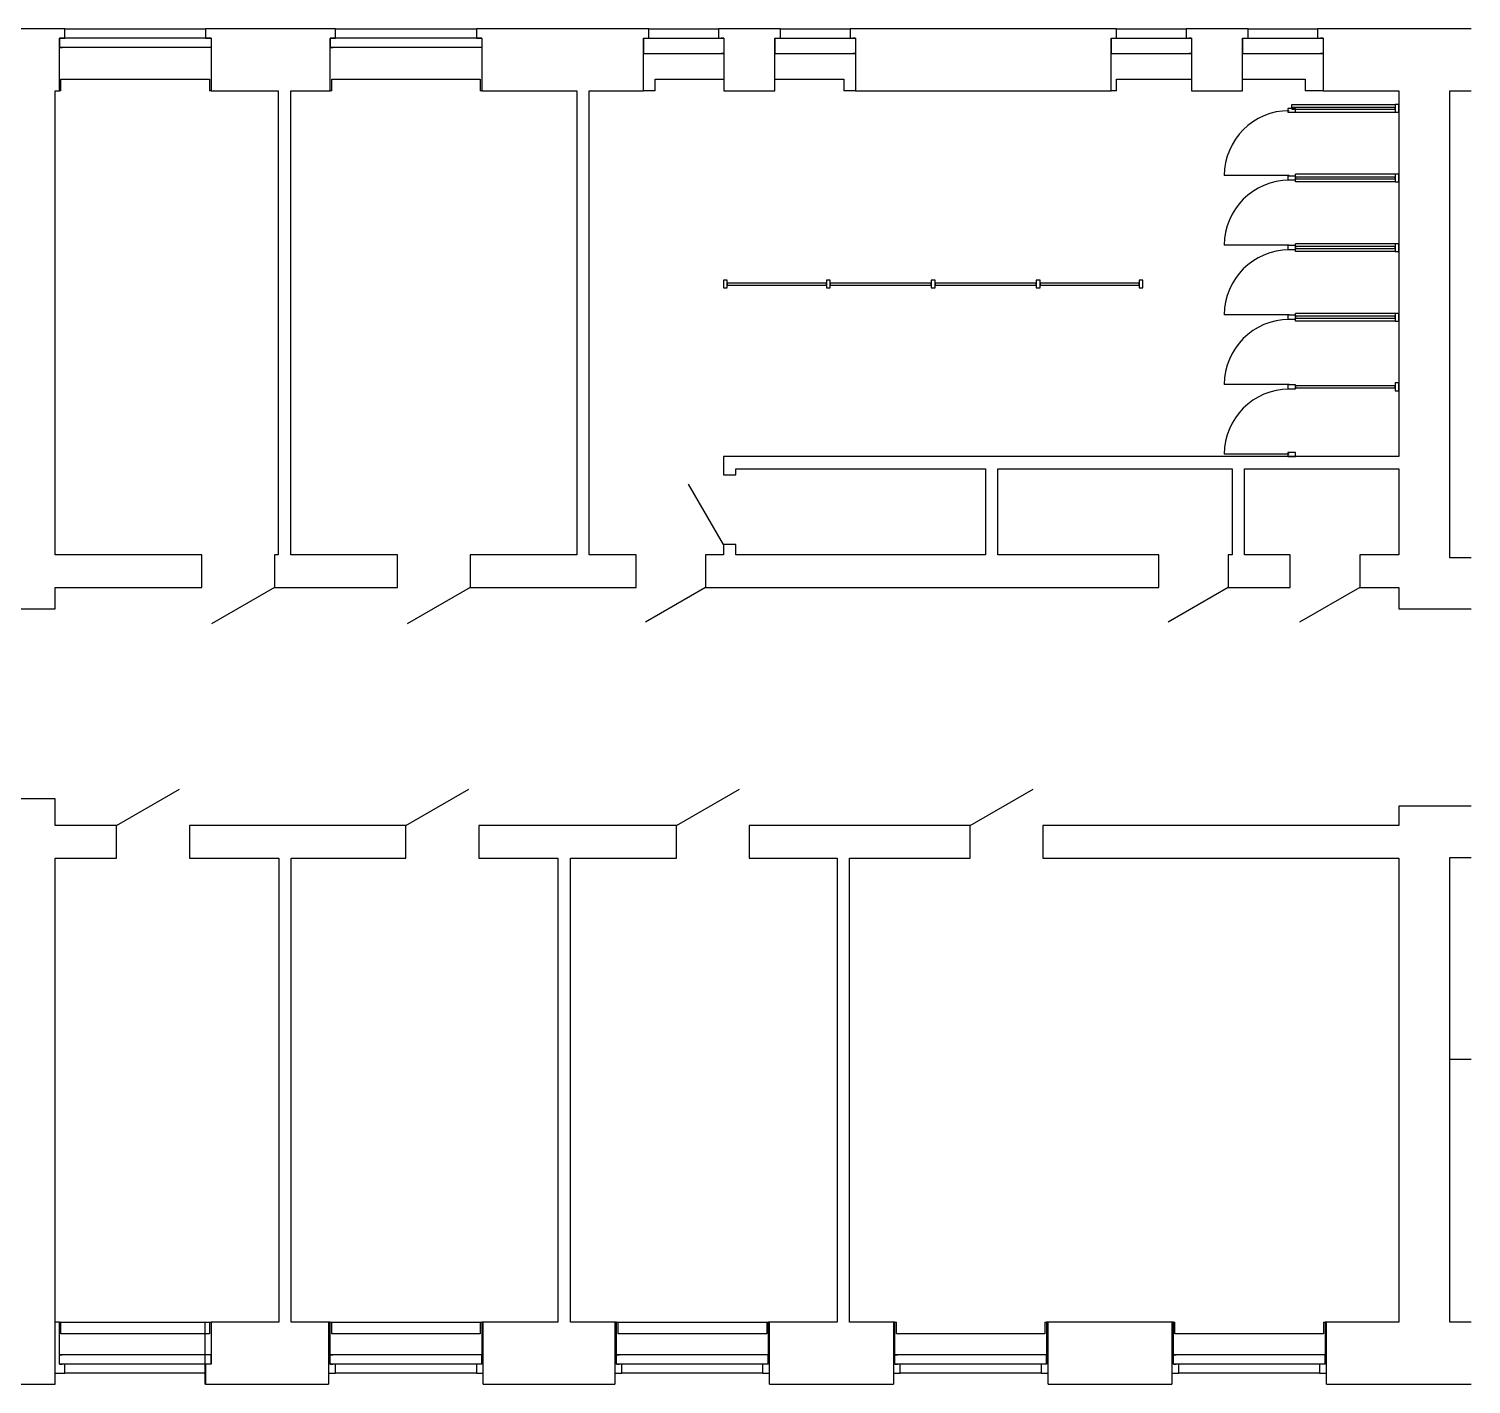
# Model space of a CAD drawing. Extents: x -3418 to 96476, y 8642 to 31162.
# Drawn here: x 77832 to 96476, y 11142 to 28662 of the extents above; entities that cross this region are included whole.
import ezdxf

# ---------------------------------------------------------------- set-up
doc = ezdxf.new("R2010")
doc.units = 0
for name, color, linetype in [('ДВЕРИ', 7, 'CONTINUOUS'), ('ИМПОСТЫ_ВИТРАЖА', 7, 'CONTINUOUS'), ('КАРКАС_ИМПОСТ', 7, 'CONTINUOUS'), ('ОКНА', 7, 'CONTINUOUS'), ('ПАНЕЛИ_ВИТРАЖА', 7, 'CONTINUOUS'), ('ПАНЕЛЬ', 7, 'CONTINUOUS'), ('ПЕРЕКРЫТИЯ', 7, 'CONTINUOUS'), ('СТЕНЫ', 7, 'CONTINUOUS'), ('СТЕНЫ_РАЗРЕЗ', 7, 'CONTINUOUS')]:
    doc.layers.add(name, color=color, linetype=linetype)

# ---------------------------------------------------------------- blocks, each defined once
blk = doc.blocks.new('ИРНИТУ-ОКНО-ГОСТ23166-99_4')
at = {"layer": 'КАРКАС_ИМПОСТ'}
for p, q in [((-1018.1, 210), (941.9, 210)), ((-1018.1, 210), (-1018.1, 90)), ((-1018.1, 210), (-983.1, 210)), ((941.9, 210), (906.9, 210)), ((941.9, 210), (941.9, 90)), ((-1018.1, 90), (941.9, 90)), ((-1018.1, 90), (-983.1, 90)), ((941.9, 90), (906.9, 90))]:
    blk.add_line(p, q, dxfattribs=at)
blk = doc.blocks.new('AC_ДВЕРЬ_ОДНОПОЛЬНАЯ_ДЕРЕВ')
at = {"layer": 'ПАНЕЛЬ'}
blk.add_line((-450, 210), (329.422863, 660), dxfattribs=at)
blk = doc.blocks.new('AC_ДВЕРЬ_ОДНОПОЛЬНАЯ_ДЕРЕ0')
at = {"layer": 'ПАНЕЛЬ'}
blk.add_line((-450, 80), (329.422863, 530), dxfattribs=at)
blk = doc.blocks.new('ИРНИТУ-ОКНО-ГОСТ23166-99_1')
at = {"layer": 'КАРКАС_ИМПОСТ'}
for p, q in [((-1018.1, 280), (21.9, 280)), ((-1018.1, 280), (-1018.1, 80)), ((-1018.1, 280), (-983.1, 280)), ((21.9, 280), (-13.1, 280)), ((21.9, 280), (21.9, 80)), ((-1018.1, 80), (21.9, 80)), ((-1018.1, 80), (-983.1, 80)), ((21.9, 80), (-13.1, 80))]:
    blk.add_line(p, q, dxfattribs=at)
blk = doc.blocks.new('СИСТЕМНАЯ_ПАНЕЛЬ_-_ADSK_ГЛ')
at = {"layer": 'ПАНЕЛИ_ВИТРАЖА'}
for p, q in [((667.5, 12.5), (-667.5, 12.5)), ((-667.5, 12.5), (-667.5, -12.5)), ((667.5, -12.5), (667.5, 12.5)), ((-667.5, -12.5), (667.5, -12.5))]:
    blk.add_line(p, q, dxfattribs=at)
blk = doc.blocks.new('AC_ДВЕРЬВИТРАЖНАЯ_ОДНОПОЛЬ')
at = {"layer": 'ПАНЕЛЬ'}
blk.add_line((420, -32.5), (420, -872.5), dxfattribs=at)
blk.add_arc((420, -32.5), 840, 180, 270, dxfattribs=at)
blk = doc.blocks.new('ПРЯМОУГОЛЬНЫЙ_ИМПОСТ_-_50Х')
at = {"layer": 'ИМПОСТЫ_ВИТРАЖА'}
for p, q in [((-25, 50), (25, 50)), ((-25, -50), (-25, 50)), ((25, 50), (25, -50)), ((25, -50), (-25, -50))]:
    blk.add_line(p, q, dxfattribs=at)
blk = doc.blocks.new('ПРЯМОУГОЛЬНЫЙ_ИМПОСТ_-_500')
at = {"layer": 'ИМПОСТЫ_ВИТРАЖА'}
for p, q in [((-50, 50), (0, 50)), ((-50, -50), (-50, 50)), ((0, 50), (0, -50)), ((0, -50), (-50, -50))]:
    blk.add_line(p, q, dxfattribs=at)
blk = doc.blocks.new('ПРЯМОУГОЛЬНЫЙ_ИМПОСТ_-_501')
at = {"layer": 'ИМПОСТЫ_ВИТРАЖА'}
for p, q in [((0, 50), (-50, 50)), ((-50, 50), (-50, -50)), ((0, -50), (0, 50)), ((-50, -50), (0, -50))]:
    blk.add_line(p, q, dxfattribs=at)
blk = doc.blocks.new('СИСТЕМНАЯ_ПАНЕЛЬ_-_ADSK_Г0')
at = {"layer": 'ПАНЕЛИ_ВИТРАЖА'}
for p, q in [((642.5, 12.5), (-642.5, 12.5)), ((-642.5, 12.5), (-642.5, -12.5)), ((642.5, -12.5), (642.5, 12.5)), ((-642.5, -12.5), (642.5, -12.5))]:
    blk.add_line(p, q, dxfattribs=at)
blk = doc.blocks.new('ПРЯМОУГОЛЬНЫЙ_ИМПОСТ_-_502')
at = {"layer": 'ИМПОСТЫ_ВИТРАЖА'}
for p, q in [((-50, 50), (0, 50)), ((-50, -50), (-50, 50)), ((0, 50), (0, -50)), ((0, -50), (-50, -50))]:
    blk.add_line(p, q, dxfattribs=at)
blk = doc.blocks.new('ПРЯМОУГОЛЬНЫЙ_ИМПОСТ_-_503')
at = {"layer": 'ИМПОСТЫ_ВИТРАЖА'}
for p, q in [((97730.948367, 16592.341418), (97730.948367, 16617.341418)), ((99015.948367, 16617.341418), (97730.948367, 16617.341418)), ((97730.948367, 16517.341418), (97730.948367, 16542.341418)), ((99015.948367, 16517.341418), (97730.948367, 16517.341418))]:
    blk.add_line(p, q, dxfattribs=at)
blk = doc.blocks.new('ПРЯМОУГОЛЬНЫЙ_ИМПОСТ_-_504')
at = {"layer": 'ИМПОСТЫ_ВИТРАЖА'}
for p, q in [((97680.948367, 19279.841418), (97680.948367, 19317.341418)), ((97680.948367, 19317.341418), (99015.948367, 19317.341418)), ((97730.948367, 19217.341418), (99015.948367, 19217.341418))]:
    blk.add_line(p, q, dxfattribs=at)
blk = doc.blocks.new('ПРЯМОУГОЛЬНЫЙ_ИМПОСТ_-_505')
at = {"layer": 'ИМПОСТЫ_ВИТРАЖА'}
for p, q in [((0, 50), (-50, 50)), ((-50, 50), (-50, -50)), ((0, -50), (0, 50)), ((-50, -50), (0, -50))]:
    blk.add_line(p, q, dxfattribs=at)
blk = doc.blocks.new('ИРНИТУ_ДВЕРЬ_ОДНОПОЛЬНАЯ_Д')
at = {"layer": 'ПАНЕЛЬ'}
blk.add_line((-470, 210), (344.06388, 680), dxfattribs=at)
blk = doc.blocks.new('СИСТЕМНАЯ_ПАНЕЛЬ_-_ADSK_Г1')
at = {"layer": 'ПАНЕЛИ_ВИТРАЖА'}
for p, q in [((640.430493, 12.5), (-640.430493, 12.5)), ((-640.430493, 12.5), (-640.430493, -12.5)), ((640.430493, -12.5), (640.430493, 12.5)), ((-640.430493, -12.5), (640.430493, -12.5))]:
    blk.add_line(p, q, dxfattribs=at)
blk = doc.blocks.new('СИСТЕМНАЯ_ПАНЕЛЬ_-_ADSK_Г2')
at = {"layer": 'ПАНЕЛИ_ВИТРАЖА'}
for p, q in [((652.930493, 12.5), (-652.930493, 12.5)), ((-652.930493, 12.5), (-652.930493, -12.5)), ((652.930493, -12.5), (652.930493, 12.5)), ((-652.930493, -12.5), (652.930493, -12.5))]:
    blk.add_line(p, q, dxfattribs=at)
blk = doc.blocks.new('ПРЯМОУГОЛЬНЫЙ_ИМПОСТ_-_506')
at = {"layer": 'ИМПОСТЫ_ВИТРАЖА'}
for p, q in [((-50, 50), (0, 50)), ((-50, -50), (-50, 50)), ((0, 50), (0, -50)), ((0, -50), (-50, -50))]:
    blk.add_line(p, q, dxfattribs=at)
blk = doc.blocks.new('ПРЯМОУГОЛЬНЫЙ_ИМПОСТ_-_507')
at = {"layer": 'ИМПОСТЫ_ВИТРАЖА'}
for p, q in [((0, 50), (-50, 50)), ((-50, 50), (-50, -50)), ((0, -50), (0, 50)), ((-50, -50), (0, -50))]:
    blk.add_line(p, q, dxfattribs=at)
blk = doc.blocks.new('ПРЯМОУГОЛЬНЫЙ_ИМПОСТ_-_508')
at = {"layer": 'ИМПОСТЫ_ВИТРАЖА'}
for p, q in [((-25, 50), (25, 50)), ((-25, -50), (-25, 50)), ((25, 50), (25, -50)), ((25, -50), (-25, -50))]:
    blk.add_line(p, q, dxfattribs=at)
blk = doc.blocks.new('ПРЯМОУГОЛЬНЫЙ_ИМПОСТ_-_509')
at = {"layer": 'ИМПОСТЫ_ВИТРАЖА'}
for p, q in [((-25, 50), (25, 50)), ((-25, -50), (-25, 50)), ((25, 50), (25, -50)), ((25, -50), (-25, -50))]:
    blk.add_line(p, q, dxfattribs=at)
blk = doc.blocks.new('ИРНИТУ-ОКНО-ГОСТ23166-99_3')
at = {"layer": 'КАРКАС_ИМПОСТ'}
for p, q in [((-1018.1, -160), (941.9, -160)), ((-1018.1, -280), (-1018.1, -160)), ((-1018.1, -160), (-983.1, -160)), ((941.9, -160), (906.9, -160)), ((941.9, -280), (941.9, -160)), ((-1018.1, -280), (941.9, -280)), ((-1018.1, -280), (-983.1, -280)), ((941.9, -280), (906.9, -280))]:
    blk.add_line(p, q, dxfattribs=at)

msp = doc.modelspace()

# ---------------------------------------------------------------- linework, layer by layer
at = {"layer": 'ПЕРЕКРЫТИЯ'}
msp.add_line((96202.153265, 15344.842135), (96476.401625, 15344.842135), dxfattribs=at)
at = {"layer": 'СТЕНЫ'}
for p, q in [((78297.153265, 28661.891689), (80117.153265, 28661.891689)), ((81797.153265, 28661.891689), (83617.153265, 28661.891689)), ((85847.153265, 28661.891689), (86747.153265, 28661.891689)), ((87547.153265, 28661.891689), (88447.153265, 28661.891689)), ((91892.153265, 28661.891689), (92792.153265, 28661.891689)), ((93592.153265, 28661.891689), (94492.153265, 28661.891689)), ((78247.153265, 27861.891689), (78247.153265, 28011.891689)), ((78247.153265, 28011.891689), (80167.153265, 28011.891689)), ((80167.153265, 28011.891689), (80167.153265, 27861.891689)), ((81747.153265, 27861.891689), (81747.153265, 28011.891689)), ((81747.153265, 28011.891689), (83667.153265, 28011.891689)), ((83667.153265, 28011.891689), (83667.153265, 27861.891689)), ((85927.153265, 27861.891689), (85927.153265, 28011.891689)), ((85927.153265, 28011.891689), (86817.153265, 28011.891689)), ((87477.153265, 28011.891689), (88367.153265, 28011.891689)), ((88367.153265, 28011.891689), (88367.153265, 27861.891689)), ((91892.153265, 27861.891689), (91892.153265, 28011.891689)), ((91892.153265, 28011.891689), (92862.153265, 28011.891689)), ((93522.153265, 28011.891689), (94332.153265, 28011.891689)), ((94332.153265, 28011.891689), (94332.153265, 27861.891689)), ((78247.153265, 27861.891689), (78227.153265, 27861.891689)), ((80187.153265, 27861.891689), (80167.153265, 27861.891689)), ((81747.153265, 27861.891689), (81727.153265, 27861.891689)), ((83687.153265, 27861.891689), (83667.153265, 27861.891689)), ((85927.153265, 27861.891689), (85777.153265, 27861.891689)), ((88517.153265, 27861.891689), (88367.153265, 27861.891689)), ((91892.153265, 27861.891689), (91822.153265, 27861.891689)), ((94562.153265, 27861.891689), (94332.153265, 27861.891689)), ((78227.153265, 11941.891689), (80187.153265, 11941.891689)), ((78247.153265, 11791.891689), (78247.153265, 11941.891689)), ((80107.153265, 11941.891689), (80107.153265, 11141.891689)), ((80167.153265, 11941.891689), (80167.153265, 11791.891689)), ((81727.153265, 11941.891689), (83687.153265, 11941.891689)), ((81747.153265, 11791.891689), (81747.153265, 11941.891689)), ((83667.153265, 11941.891689), (83667.153265, 11791.891689)), ((85427.153265, 11941.891689), (87387.153265, 11941.891689)), ((85452.153265, 11791.891689), (85452.153265, 11941.891689)), ((87372.153265, 11941.891689), (87372.153265, 11791.891689)), ((89027.153265, 11941.891689), (89047.153265, 11941.891689)), ((89047.153265, 11791.891689), (89047.153265, 11941.891689)), ((90967.153265, 11941.891689), (90987.153265, 11941.891689)), ((90967.153265, 11941.891689), (90967.153265, 11791.891689)), ((92627.153265, 11941.891689), (92647.153265, 11941.891689)), ((92647.153265, 11791.891689), (92647.153265, 11941.891689)), ((94567.153265, 11941.891689), (94587.153265, 11941.891689)), ((94567.153265, 11941.891689), (94567.153265, 11791.891689)), ((80167.153265, 11791.891689), (78247.153265, 11791.891689)), ((83667.153265, 11791.891689), (81747.153265, 11791.891689)), ((87372.153265, 11791.891689), (85452.153265, 11791.891689)), ((90967.153265, 11791.891689), (89047.153265, 11791.891689)), ((94567.153265, 11791.891689), (92647.153265, 11791.891689)), ((80107.153265, 11281.891689), (78297.153265, 11281.891689)), ((83617.153265, 11281.891689), (81797.153265, 11281.891689)), ((87317.153265, 11281.891689), (85497.153265, 11281.891689)), ((90917.153265, 11281.891689), (89097.153265, 11281.891689)), ((94517.153265, 11281.891689), (92697.153265, 11281.891689)), ((80117.153265, 11141.891689), (80107.153265, 11141.891689))]:
    msp.add_line(p, q, dxfattribs=at)
at = {"layer": 'СТЕНЫ_РАЗРЕЗ'}
for p, q in [((78297.153265, 28661.891689), (76417.153265, 28661.891689)), ((78227.153265, 27861.891689), (78227.153265, 28541.891689)), ((78227.153265, 28541.891689), (78297.153265, 28541.891689)), ((78297.153265, 28541.891689), (78297.153265, 28661.891689)), ((81797.153265, 28661.891689), (80117.153265, 28661.891689)), ((80117.153265, 28661.891689), (80117.153265, 28541.891689)), ((80117.153265, 28541.891689), (80187.153265, 28541.891689)), ((80187.153265, 28541.891689), (80187.153265, 27861.891689)), ((81727.153265, 27861.891689), (81727.153265, 28541.891689)), ((81727.153265, 28541.891689), (81797.153265, 28541.891689)), ((81797.153265, 28541.891689), (81797.153265, 28661.891689)), ((85847.153265, 28661.891689), (83617.153265, 28661.891689)), ((83617.153265, 28661.891689), (83617.153265, 28541.891689)), ((83617.153265, 28541.891689), (83687.153265, 28541.891689)), ((83687.153265, 28541.891689), (83687.153265, 27861.891689)), ((85777.153265, 27861.891689), (85777.153265, 28541.891689)), ((85777.153265, 28541.891689), (85847.153265, 28541.891689)), ((85847.153265, 28541.891689), (85847.153265, 28661.891689)), ((87547.153265, 28661.891689), (86747.153265, 28661.891689)), ((86747.153265, 28661.891689), (86747.153265, 28541.891689)), ((86747.153265, 28541.891689), (86817.153265, 28541.891689)), ((86817.153265, 28541.891689), (86817.153265, 27861.891689)), ((87477.153265, 27861.891689), (87477.153265, 28541.891689)), ((87477.153265, 28541.891689), (87547.153265, 28541.891689)), ((87547.153265, 28541.891689), (87547.153265, 28661.891689)), ((91892.153265, 28661.891689), (88447.153265, 28661.891689)), ((88447.153265, 28661.891689), (88447.153265, 28541.891689)), ((88447.153265, 28541.891689), (88517.153265, 28541.891689)), ((88517.153265, 28541.891689), (88517.153265, 27861.891689)), ((91822.153265, 27861.891689), (91822.153265, 28541.891689)), ((91822.153265, 28541.891689), (91892.153265, 28541.891689)), ((91892.153265, 28541.891689), (91892.153265, 28661.891689)), ((93592.153265, 28661.891689), (92792.153265, 28661.891689)), ((92792.153265, 28661.891689), (92792.153265, 28541.891689)), ((92792.153265, 28541.891689), (92862.153265, 28541.891689)), ((92862.153265, 28541.891689), (92862.153265, 27861.891689)), ((93522.153265, 27861.891689), (93522.153265, 28541.891689)), ((93522.153265, 28541.891689), (93592.153265, 28541.891689)), ((93592.153265, 28541.891689), (93592.153265, 28661.891689)), ((96476.401625, 28661.891689), (94492.153265, 28661.891689)), ((94492.153265, 28661.891689), (94492.153265, 28541.891689)), ((94492.153265, 28541.891689), (94562.153265, 28541.891689)), ((94562.153265, 28541.891689), (94562.153265, 27861.891689)), ((78172.153265, 27861.891689), (78227.153265, 27861.891689)), ((78172.153265, 21861.891689), (78172.153265, 27861.891689)), ((80187.153265, 27861.891689), (81057.153265, 27861.891689)), ((81057.153265, 27861.891689), (81057.153265, 21861.891689)), ((81217.153265, 27861.891689), (81727.153265, 27861.891689)), ((81217.153265, 21861.891689), (81217.153265, 27861.891689)), ((83687.153265, 27861.891689), (84917.153265, 27861.891689)), ((84917.153265, 27861.891689), (84917.153265, 21861.891689)), ((85077.153265, 27861.891689), (85777.153265, 27861.891689)), ((85077.153265, 21861.891689), (85077.153265, 27861.891689)), ((86817.153265, 27861.891689), (87477.153265, 27861.891689)), ((88517.153265, 27861.891689), (91822.153265, 27861.891689)), ((92862.153265, 27861.891689), (93522.153265, 27861.891689)), ((94562.153265, 27861.891689), (95542.153265, 27861.891689)), ((95542.153265, 27861.891689), (95542.153265, 23134.097614)), ((96202.153265, 27861.891689), (96476.401625, 27861.891689)), ((96202.153265, 21822.842123), (96202.153265, 27861.891689)), ((95542.153265, 23134.097614), (86810.763835, 23134.097614)), ((86810.763835, 23134.097614), (86810.763835, 22897.517421)), ((86970.763835, 22974.097614), (90197.153265, 22974.097614)), ((86970.763835, 22897.517421), (86970.763835, 22974.097614)), ((90197.153265, 22974.097614), (90197.153265, 21861.891689)), ((90357.153265, 22974.097614), (93387.153265, 22974.097614)), ((90357.153265, 21861.891689), (90357.153265, 22974.097614)), ((93387.153265, 22974.097614), (93387.153265, 21861.891689)), ((93547.153265, 22974.097614), (95542.153265, 22974.097614)), ((93547.153265, 21861.891689), (93547.153265, 22974.097614)), ((95542.153265, 22974.097614), (95542.153265, 21861.891689)), ((86810.763835, 22897.517421), (86970.763835, 22897.517421)), ((80067.153265, 21861.891689), (78172.153265, 21861.891689)), ((80067.153265, 21441.891689), (80067.153265, 21861.891689)), ((81057.153265, 21861.891689), (81007.153265, 21861.891689)), ((81007.153265, 21861.891689), (81007.153265, 21441.891689)), ((82597.153265, 21861.891689), (81217.153265, 21861.891689)), ((82597.153265, 21441.891689), (82597.153265, 21861.891689)), ((84917.153265, 21861.891689), (83537.153265, 21861.891689)), ((83537.153265, 21861.891689), (83537.153265, 21441.891689)), ((85680.763835, 21861.891689), (85077.153265, 21861.891689)), ((85680.763835, 21441.891689), (85680.763835, 21861.891689)), ((86810.763835, 21861.891689), (86580.763835, 21861.891689)), ((86580.763835, 21861.891689), (86580.763835, 21441.891689)), ((86810.763835, 21997.517421), (86810.763835, 21861.891689)), ((86970.763835, 21997.517421), (86810.763835, 21997.517421)), ((86970.763835, 21861.891689), (86970.763835, 21997.517421)), ((90197.153265, 21861.891689), (86970.763835, 21861.891689)), ((92437.153265, 21861.891689), (90357.153265, 21861.891689)), ((92437.153265, 21441.891689), (92437.153265, 21861.891689)), ((93387.153265, 21861.891689), (93337.153265, 21861.891689)), ((93337.153265, 21861.891689), (93337.153265, 21441.891689)), ((94137.153265, 21861.891689), (93547.153265, 21861.891689)), ((94137.153265, 21441.891689), (94137.153265, 21861.891689)), ((95542.153265, 21861.891689), (95037.153265, 21861.891689)), ((95037.153265, 21861.891689), (95037.153265, 21441.891689)), ((96476.401625, 21822.842123), (96202.153265, 21822.842123)), ((78172.153265, 21441.891689), (80067.153265, 21441.891689)), ((78172.153265, 21162.842123), (78172.153265, 21441.891689)), ((81007.153265, 21441.891689), (82597.153265, 21441.891689)), ((83537.153265, 21441.891689), (85680.763835, 21441.891689)), ((86580.763835, 21441.891689), (92437.153265, 21441.891689)), ((93337.153265, 21441.891689), (94137.153265, 21441.891689)), ((95037.153265, 21441.891689), (95542.153265, 21441.891689)), ((95542.153265, 21441.891689), (95542.153265, 21162.842123)), ((77492.153265, 21162.842123), (78172.153265, 21162.842123)), ((95542.153265, 21162.842123), (96476.401625, 21162.842123)), ((78172.153265, 18706.639434), (77492.153265, 18706.639434)), ((78172.153265, 18361.891689), (78172.153265, 18706.639434)), ((96476.401625, 18611.891689), (95542.153265, 18611.891689)), ((95542.153265, 18611.891689), (95542.153265, 18361.891689)), ((78967.153265, 18361.891689), (78172.153265, 18361.891689)), ((78967.153265, 17941.891689), (78967.153265, 18361.891689)), ((82707.153265, 18361.891689), (79907.153265, 18361.891689)), ((79907.153265, 18361.891689), (79907.153265, 17941.891689)), ((82707.153265, 17941.891689), (82707.153265, 18361.891689)), ((86203.95855, 18361.891689), (83647.153265, 18361.891689)), ((83647.153265, 18361.891689), (83647.153265, 17941.891689)), ((86203.95855, 17941.891689), (86203.95855, 18361.891689)), ((90000.763835, 18361.891689), (87143.95855, 18361.891689)), ((87143.95855, 18361.891689), (87143.95855, 17941.891689)), ((90000.763835, 17941.891689), (90000.763835, 18361.891689)), ((95542.153265, 18361.891689), (90940.763835, 18361.891689)), ((90940.763835, 18361.891689), (90940.763835, 17941.891689)), ((78172.153265, 17941.891689), (78967.153265, 17941.891689)), ((78172.153265, 11141.891689), (78172.153265, 17941.891689)), ((79907.153265, 17941.891689), (81062.153265, 17941.891689)), ((81062.153265, 17941.891689), (81062.153265, 11941.891689)), ((81222.153265, 17941.891689), (82707.153265, 17941.891689)), ((81222.153265, 11941.891689), (81222.153265, 17941.891689)), ((83647.153265, 17941.891689), (84672.153265, 17941.891689)), ((84672.153265, 17941.891689), (84672.153265, 11941.891689)), ((84832.153265, 17941.891689), (86203.95855, 17941.891689)), ((84832.153265, 11941.891689), (84832.153265, 17941.891689)), ((87143.95855, 17941.891689), (88282.153265, 17941.891689)), ((88282.153265, 17941.891689), (88282.153265, 11941.891689)), ((88442.153265, 17941.891689), (90000.763835, 17941.891689)), ((88442.153265, 11941.891689), (88442.153265, 17941.891689)), ((90940.763835, 17941.891689), (95542.153265, 17941.891689)), ((95542.153265, 17941.891689), (95542.153265, 11941.891689)), ((96202.153265, 11941.891689), (96202.153265, 17951.891689)), ((96202.153265, 17951.891689), (96476.401625, 17951.891689)), ((78227.153265, 11941.891689), (78172.153265, 11941.891689)), ((78227.153265, 11401.891689), (78227.153265, 11941.891689)), ((81062.153265, 11941.891689), (80187.153265, 11941.891689)), ((80187.153265, 11941.891689), (80187.153265, 11401.891689)), ((81727.153265, 11941.891689), (81222.153265, 11941.891689)), ((81707.153265, 11941.891689), (81707.153265, 11141.891689)), ((81727.153265, 11401.891689), (81727.153265, 11941.891689)), ((84672.153265, 11941.891689), (83687.153265, 11941.891689)), ((83687.153265, 11941.891689), (83687.153265, 11401.891689)), ((83707.153265, 11141.891689), (83707.153265, 11941.891689)), ((85427.153265, 11941.891689), (84832.153265, 11941.891689)), ((85407.153265, 11941.891689), (85407.153265, 11141.891689)), ((85427.153265, 11401.891689), (85427.153265, 11941.891689)), ((88282.153265, 11941.891689), (87387.153265, 11941.891689)), ((87387.153265, 11941.891689), (87387.153265, 11401.891689)), ((87407.153265, 11141.891689), (87407.153265, 11941.891689)), ((89027.153265, 11941.891689), (88442.153265, 11941.891689)), ((89007.153265, 11941.891689), (89007.153265, 11141.891689)), ((89027.153265, 11401.891689), (89027.153265, 11941.891689)), ((92627.153265, 11941.891689), (90987.153265, 11941.891689)), ((90987.153265, 11941.891689), (90987.153265, 11401.891689)), ((91007.153265, 11141.891689), (91007.153265, 11941.891689)), ((92607.153265, 11941.891689), (92607.153265, 11141.891689)), ((92627.153265, 11401.891689), (92627.153265, 11941.891689)), ((95542.153265, 11941.891689), (94587.153265, 11941.891689)), ((94587.153265, 11941.891689), (94587.153265, 11401.891689)), ((94607.153265, 11141.891689), (94607.153265, 11941.891689)), ((96476.401625, 11941.891689), (96202.153265, 11941.891689)), ((78297.153265, 11401.891689), (78227.153265, 11401.891689)), ((78297.153265, 11281.891689), (78297.153265, 11401.891689)), ((80187.153265, 11401.891689), (80117.153265, 11401.891689)), ((80117.153265, 11401.891689), (80117.153265, 11141.891689)), ((81797.153265, 11401.891689), (81727.153265, 11401.891689)), ((81797.153265, 11281.891689), (81797.153265, 11401.891689)), ((83687.153265, 11401.891689), (83617.153265, 11401.891689)), ((83617.153265, 11401.891689), (83617.153265, 11281.891689)), ((85497.153265, 11401.891689), (85427.153265, 11401.891689)), ((85497.153265, 11281.891689), (85497.153265, 11401.891689)), ((87387.153265, 11401.891689), (87317.153265, 11401.891689)), ((87317.153265, 11401.891689), (87317.153265, 11281.891689)), ((89097.153265, 11401.891689), (89027.153265, 11401.891689)), ((89097.153265, 11281.891689), (89097.153265, 11401.891689)), ((90987.153265, 11401.891689), (90917.153265, 11401.891689)), ((90917.153265, 11401.891689), (90917.153265, 11281.891689)), ((92697.153265, 11401.891689), (92627.153265, 11401.891689)), ((92697.153265, 11281.891689), (92697.153265, 11401.891689)), ((94587.153265, 11401.891689), (94517.153265, 11401.891689)), ((94517.153265, 11401.891689), (94517.153265, 11281.891689)), ((78172.153265, 11281.891689), (78297.153265, 11281.891689)), ((81707.153265, 11281.891689), (81797.153265, 11281.891689)), ((83617.153265, 11281.891689), (83707.153265, 11281.891689)), ((85407.153265, 11281.891689), (85497.153265, 11281.891689)), ((87317.153265, 11281.891689), (87407.153265, 11281.891689)), ((89007.153265, 11281.891689), (89097.153265, 11281.891689)), ((90917.153265, 11281.891689), (91007.153265, 11281.891689)), ((92607.153265, 11281.891689), (92697.153265, 11281.891689)), ((94517.153265, 11281.891689), (94607.153265, 11281.891689)), ((76507.153265, 11141.891689), (78172.153265, 11141.891689)), ((80117.153265, 11141.891689), (81707.153265, 11141.891689)), ((83707.153265, 11141.891689), (85407.153265, 11141.891689)), ((87407.153265, 11141.891689), (89007.153265, 11141.891689)), ((91007.153265, 11141.891689), (92607.153265, 11141.891689)), ((94607.153265, 11141.891689), (96476.401625, 11141.891689))]:
    msp.add_line(p, q, dxfattribs=at)

# ---------------------------------------------------------------- block references
at = {"layer": 'ДВЕРИ'}
for name, p, rotation in [('AC_ДВЕРЬВИТРАЖНАЯ_ОДНОПОЛЬ', (94157.153265, 27184.097614), 270), ('AC_ДВЕРЬВИТРАЖНАЯ_ОДНОПОЛЬ', (94157.153265, 26284.097614), 270), ('AC_ДВЕРЬВИТРАЖНАЯ_ОДНОПОЛЬ', (94157.153265, 25384.097614), 270), ('AC_ДВЕРЬВИТРАЖНАЯ_ОДНОПОЛЬ', (94157.153265, 24484.097614), 270), ('AC_ДВЕРЬВИТРАЖНАЯ_ОДНОПОЛЬ', (94157.153265, 23584.097614), 270), ('AC_ДВЕРЬ_ОДНОПОЛЬНАЯ_ДЕРЕ0', (86890.763835, 22447.517421), 90), ('ИРНИТУ_ДВЕРЬ_ОДНОПОЛЬНАЯ_Д', (80537.153265, 21651.891689), 180), ('ИРНИТУ_ДВЕРЬ_ОДНОПОЛЬНАЯ_Д', (83067.153265, 21651.891689), 180), ('AC_ДВЕРЬ_ОДНОПОЛЬНАЯ_ДЕРЕВ', (86130.763835, 21651.891689), 180), ('AC_ДВЕРЬ_ОДНОПОЛЬНАЯ_ДЕРЕВ', (92887.153265, 21651.891689), 180), ('AC_ДВЕРЬ_ОДНОПОЛЬНАЯ_ДЕРЕВ', (94587.153265, 21651.891689), 180)]:
    msp.add_blockref(name, p, dxfattribs=dict(at, rotation=rotation))
for p in [(79437.153265, 18151.891689), (83177.153265, 18151.891689), (86673.95855, 18151.891689), (90470.763835, 18151.891689)]:
    msp.add_blockref('ИРНИТУ_ДВЕРЬ_ОДНОПОЛЬНАЯ_Д', p, dxfattribs=at)
at = {"layer": 'ИМПОСТЫ_ВИТРАЖА'}
for name, p, rotation in [('ПРЯМОУГОЛЬНЫЙ_ИМПОСТ_-_501', (94157.153265, 27634.097614), 90), ('ПРЯМОУГОЛЬНЫЙ_ИМПОСТ_-_507', (86810.763835, 25362.824911), 180)]:
    msp.add_blockref(name, p, dxfattribs=dict(at, rotation=rotation))
for name, p in [('ПРЯМОУГОЛЬНЫЙ_ИМПОСТ_-_504', (-3523.795102, 8366.756195)), ('ПРЯМОУГОЛЬНЫЙ_ИМПОСТ_-_505', (95542.153265, 27634.097614)), ('ПРЯМОУГОЛЬНЫЙ_ИМПОСТ_-_503', (-3523.795102, 10166.756195)), ('ПРЯМОУГОЛЬНЫЙ_ИМПОСТ_-_503', (-3523.795102, 9266.756195)), ('ПРЯМОУГОЛЬНЫЙ_ИМПОСТ_-_503', (-3523.795102, 8366.756195))]:
    msp.add_blockref(name, p, dxfattribs=at)
at = {"layer": 'ИМПОСТЫ_ВИТРАЖА', "extrusion": (0, 0, -1)}
for name, p, rotation in [('ПРЯМОУГОЛЬНЫЙ_ИМПОСТ_-_50Х', (-94157.153265, 26734.097614), 270), ('ПРЯМОУГОЛЬНЫЙ_ИМПОСТ_-_502', (-95542.153265, 26734.097614), 180), ('ПРЯМОУГОЛЬНЫЙ_ИМПОСТ_-_50Х', (-94157.153265, 25834.097614), 270), ('ПРЯМОУГОЛЬНЫЙ_ИМПОСТ_-_502', (-95542.153265, 25834.097614), 180), ('ПРЯМОУГОЛЬНЫЙ_ИМПОСТ_-_509', (-88166.624821, 25362.824911), 180), ('ПРЯМОУГОЛЬНЫЙ_ИМПОСТ_-_508', (-89522.485806, 25362.824911), 180), ('ПРЯМОУГОЛЬНЫЙ_ИМПОСТ_-_509', (-90878.346792, 25362.824911), 180), ('ПРЯМОУГОЛЬНЫЙ_ИМПОСТ_-_506', (-92234.207777, 25362.824911), 180), ('ПРЯМОУГОЛЬНЫЙ_ИМПОСТ_-_502', (-95542.153265, 24934.097614), 180), ('ПРЯМОУГОЛЬНЫЙ_ИМПОСТ_-_50Х', (-94157.153265, 24934.097614), 270), ('ПРЯМОУГОЛЬНЫЙ_ИМПОСТ_-_50Х', (-94157.153265, 24034.097614), 270), ('ПРЯМОУГОЛЬНЫЙ_ИМПОСТ_-_502', (-95542.153265, 24034.097614), 180), ('ПРЯМОУГОЛЬНЫЙ_ИМПОСТ_-_500', (-94157.153265, 23134.097614), 270)]:
    msp.add_blockref(name, p, dxfattribs=dict(at, rotation=rotation))
at = {"layer": 'ОКНА', "rotation": 180}
for name, p in [('ИРНИТУ-ОКНО-ГОСТ23166-99_3', (79169.053265, 28261.891689)), ('ИРНИТУ-ОКНО-ГОСТ23166-99_3', (82669.053265, 28261.891689)), ('ИРНИТУ-ОКНО-ГОСТ23166-99_4', (79169.053265, 11611.891689)), ('ИРНИТУ-ОКНО-ГОСТ23166-99_4', (82669.053265, 11611.891689)), ('ИРНИТУ-ОКНО-ГОСТ23166-99_4', (86369.053265, 11611.891689)), ('ИРНИТУ-ОКНО-ГОСТ23166-99_4', (89969.053265, 11611.891689)), ('ИРНИТУ-ОКНО-ГОСТ23166-99_4', (93569.053265, 11611.891689))]:
    msp.add_blockref(name, p, dxfattribs=at)
at = {"layer": 'ОКНА'}
for p in [(86795.253265, 28261.891689), (88495.253265, 28261.891689), (92840.253265, 28261.891689), (94540.253265, 28261.891689)]:
    msp.add_blockref('ИРНИТУ-ОКНО-ГОСТ23166-99_1', p, dxfattribs=at)
at = {"layer": 'ПАНЕЛИ_ВИТРАЖА', "rotation": 180}
msp.add_blockref('СИСТЕМНАЯ_ПАНЕЛЬ_-_ADSK_ГЛ', (94824.653265, 27634.097614), dxfattribs=at)
at = {"layer": 'ПАНЕЛИ_ВИТРАЖА'}
for name, p in [('СИСТЕМНАЯ_ПАНЕЛЬ_-_ADSK_Г0', (94849.653265, 26734.097614)), ('СИСТЕМНАЯ_ПАНЕЛЬ_-_ADSK_Г0', (94849.653265, 25834.097614)), ('СИСТЕМНАЯ_ПАНЕЛЬ_-_ADSK_Г1', (87501.194328, 25362.824911)), ('СИСТЕМНАЯ_ПАНЕЛЬ_-_ADSK_Г2', (88844.555313, 25362.824911)), ('СИСТЕМНАЯ_ПАНЕЛЬ_-_ADSK_Г2', (90200.416299, 25362.824911)), ('СИСТЕМНАЯ_ПАНЕЛЬ_-_ADSK_Г1', (91543.777284, 25362.824911)), ('СИСТЕМНАЯ_ПАНЕЛЬ_-_ADSK_Г0', (94849.653265, 24934.097614)), ('СИСТЕМНАЯ_ПАНЕЛЬ_-_ADSK_Г0', (94849.653265, 24034.097614))]:
    msp.add_blockref(name, p, dxfattribs=at)

doc.saveas('drawing.dxf')
